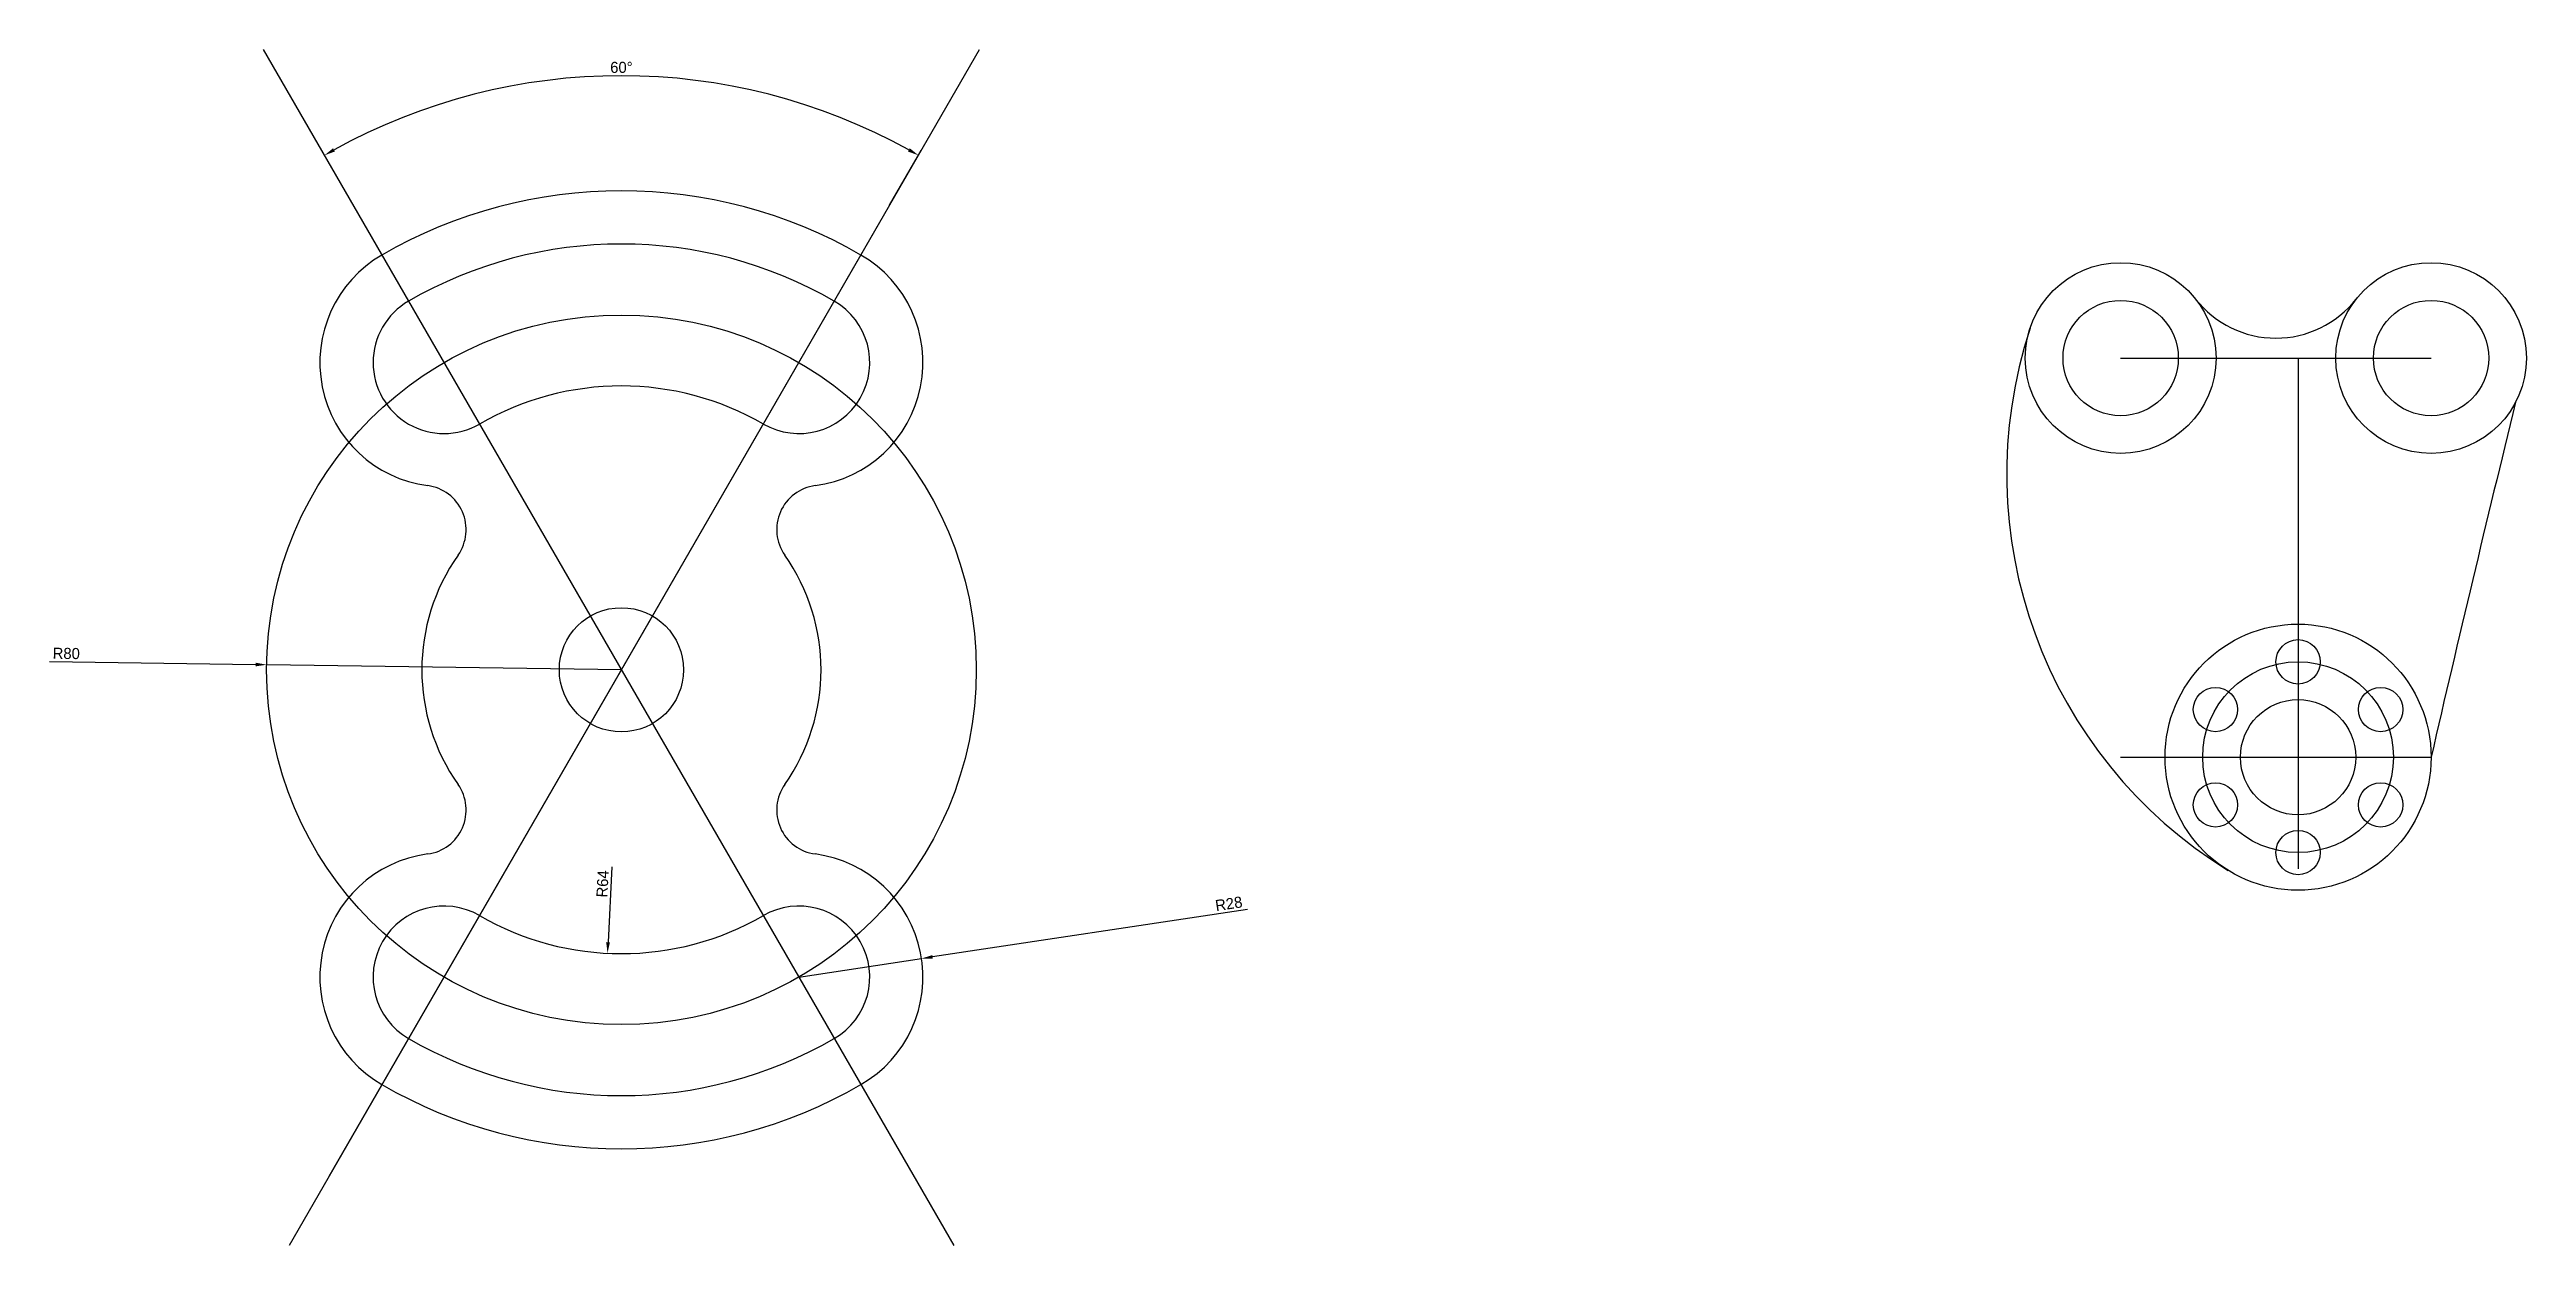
# Model space of a CAD drawing. Header units: millimetres. Extents: x 176 to 734, y 35 to 305.
import ezdxf

# ---------------------------------------------------------------- set-up
doc = ezdxf.new("R2010")
doc.units = ezdxf.units.MM
doc.dimstyles.new('ISO-25', dxfattribs={"dimtxt": 2.5, "dimasz": 2.5, "dimexe": 1.25, "dimexo": 0.625, "dimtad": 1, "dimtxsty": 'Standard', "dimcen": 2.5, "dimadec": 0, "dimazin": 0, "dimtfac": 1, "dimtmove": 0, "dimatfit": 3, "dimfxl": 1, "dimarcsym": 0})

# ---------------------------------------------------------------- blocks, each defined once
blk = doc.blocks.new('*D1')
at = {"color": 0, "linetype": 'ByBlock', "lineweight": -2, "transparency": 16777216}
blk.add_line((365.18, 270.02), (372.3, 282.36), dxfattribs=at)
blk.add_arc((304.7, 165.26), 133.96, 61.0693, 118.9307, dxfattribs=at)
at = {"color": 0, "linetype": 'ByBlock', "transparency": 16777216}
for points in [[(240.1, 282.14), (239.69, 282.87), (237.72, 281.27)], [(369.71, 282.87), (369.3, 282.14), (371.68, 281.27)]]:
    blk.add_solid(points, dxfattribs=at)
at = {"layer": 'Defpoints', "color": 0, "linetype": 'ByBlock', "transparency": 16777216}
for p in [(223.95, 305.12), (327.96, 297.18), (364.87, 269.48), (229.76, 35.47), (379.64, 35.47)]:
    blk.add_point(p, dxfattribs=at)
at = {"color": 0, "linetype": 'ByBlock', "transparency": 16777216, "insert": (304.7, 301.09), "char_height": 2.5, "attachment_point": 5}
blk.add_mtext('60°', dxfattribs=at)
blk = doc.blocks.new('*D3')
at = {"color": 0, "linetype": 'ByBlock', "lineweight": -2, "transparency": 16777216}
blk.add_line((302.52, 120.87), (301.68, 103.84), dxfattribs=at)
at = {"color": 0, "linetype": 'ByBlock', "transparency": 16777216}
blk.add_solid([(301.27, 103.86), (302.1, 103.82), (301.56, 101.34)], dxfattribs=at)
at = {"layer": 'Defpoints', "color": 0, "linetype": 'ByBlock', "transparency": 16777216}
for p in [(304.7, 165.26), (301.56, 101.34)]:
    blk.add_point(p, dxfattribs=at)
at = {"color": 0, "linetype": 'ByBlock', "transparency": 16777216, "insert": (300.45, 117), "char_height": 2.5, "attachment_point": 5, "rotation": 87.1893}
blk.add_mtext('R64', dxfattribs=at)
blk = doc.blocks.new('*D4')
at = {"color": 0, "linetype": 'ByBlock', "lineweight": -2, "transparency": 16777216}
for p, q in [((445.84, 111.25), (374.86, 100.53)), ((344.7, 95.98), (372.39, 100.16))]:
    blk.add_line(p, q, dxfattribs=at)
at = {"color": 0, "linetype": 'ByBlock', "transparency": 16777216}
blk.add_solid([(374.79, 100.95), (374.92, 100.12), (372.39, 100.16)], dxfattribs=at)
at = {"layer": 'Defpoints', "color": 0, "linetype": 'ByBlock', "transparency": 16777216}
for p in [(344.7, 95.98), (372.39, 100.16)]:
    blk.add_point(p, dxfattribs=at)
at = {"color": 0, "linetype": 'ByBlock', "transparency": 16777216, "insert": (441.65, 112.51), "char_height": 2.5, "attachment_point": 5, "rotation": 8.5842}
blk.add_mtext('R28', dxfattribs=at)
blk = doc.blocks.new('*D5')
at = {"color": 0, "linetype": 'ByBlock', "lineweight": -2, "transparency": 16777216}
for p, q in [((175.75, 167.12), (222.21, 166.45)), ((304.7, 165.26), (224.71, 166.42))]:
    blk.add_line(p, q, dxfattribs=at)
at = {"color": 0, "linetype": 'ByBlock', "transparency": 16777216}
blk.add_solid([(222.21, 166.87), (222.2, 166.04), (224.71, 166.42)], dxfattribs=at)
at = {"layer": 'Defpoints', "color": 0, "linetype": 'ByBlock', "transparency": 16777216}
for p in [(224.71, 166.42), (304.7, 165.26)]:
    blk.add_point(p, dxfattribs=at)
at = {"color": 0, "linetype": 'ByBlock', "transparency": 16777216, "insert": (179.52, 168.95), "char_height": 2.5, "attachment_point": 5, "rotation": 359.173}
blk.add_mtext('R80', dxfattribs=at)

msp = doc.modelspace()

# ---------------------------------------------------------------- linework, layer by layer
for p, q in [((223.95, 305.125), (379.637, 35.465)), ((238.762, 51.057), (385.448, 305.125)), ((364.866, 269.476), (229.76, 35.465))]:
    msp.add_line(p, q)
at = {"linetype": 'ByBlock'}
for p, q in [((642.747, 235.562), (712.747, 235.562)), ((682.747, 235.562), (682.747, 120.414)), ((642.747, 145.562), (712.747, 145.562))]:
    msp.add_line(p, q, dxfattribs=at)
for centre, radius in [((642.747, 235.562), 21.5), ((712.747, 235.562), 21.5), ((642.747, 235.562), 13), ((712.747, 235.562), 13), ((682.747, 145.562), 30), ((682.747, 167.062), 5), ((682.747, 145.562), 21.5), ((664.127, 156.312), 5), ((682.747, 145.562), 13), ((701.366, 156.312), 5), ((664.127, 134.812), 5), ((701.366, 134.812), 5), ((682.747, 124.062), 5)]:
    msp.add_circle(centre, radius, dxfattribs=at)
at = {"color": 1}
msp.add_circle((304.699, 165.263), 80, dxfattribs=at)
msp.add_circle((304.699, 165.263), 14)
for centre, radius, start, end in [((304.699, 165.263), 108, 60, 120), ((264.699, 234.545), 28, 120, 262.42903), ((304.699, 165.263), 96, 60, 120), ((344.699, 234.545), 28, 277.57097, 60), ((264.699, 234.545), 16, 120, 300), ((344.699, 234.545), 16, 240, 60), ((304.699, 165.263), 64, 60, 120), ((259.692, 196.876), 10, 324.91526, 82.42903), ((349.705, 196.876), 10, 97.57097, 215.08474), ((304.699, 165.263), 45, 144.91526, 215.08474), ((304.699, 165.263), 45, 324.91526, 35.08474), ((259.692, 133.65), 10, 277.57097, 35.08474), ((349.705, 133.65), 10, 144.91526, 262.42903), ((264.699, 95.981), 28, 97.57097, 240), ((344.699, 95.981), 28, 300, 82.42903), ((264.699, 95.981), 16, 60, 240), ((344.699, 95.981), 16, 300, 120), ((304.699, 165.263), 64, 240, 300), ((304.699, 165.263), 96, 240, 300), ((304.699, 165.263), 108, 240, 300)]:
    msp.add_arc(centre, radius, start, end)
at = {"linetype": 'ByBlock'}
for centre, radius, start, end in [((677.747, 263.044), 23, 218.13881, 321.86119), ((722.054, 209.436), 105, 161.76689, 238.39225), ((6541.07, -1199.192), 5981.448, 166.2197482, 167.0076612)]:
    msp.add_arc(centre, radius, start, end, dxfattribs=at)

# ---------------------------------------------------------------- dimensions: what is measured, and where the dimension line sits
dim = msp.add_angular_dim_2l(base=(327.96, 297.184), line1=((223.95, 305.125), (379.637, 35.465)), line2=((364.866, 269.476), (229.76, 35.465)), dimstyle='ISO-25', dxfattribs=at)
dim.commit()
dim.dimension.update_dxf_attribs({"geometry": '*D1', "text_midpoint": (304.699, 301.095)})
for center, mpoint, picture, middle in [((304.699, 165.263), (224.707, 166.418), '*D5', (179.498, 167.07)), ((304.699, 165.263), (301.56, 101.34), '*D3', (302.325, 116.912)), ((344.699, 95.981), (372.385, 100.16), '*D4', (441.93, 110.659))]:
    dim = msp.add_radius_dim(center=center, mpoint=mpoint, dimstyle='ISO-25', dxfattribs=at)
    dim.commit()
    dim.dimension.update_dxf_attribs({"geometry": picture, "text_midpoint": middle, "dimtype": 164})

doc.saveas('drawing.dxf')
